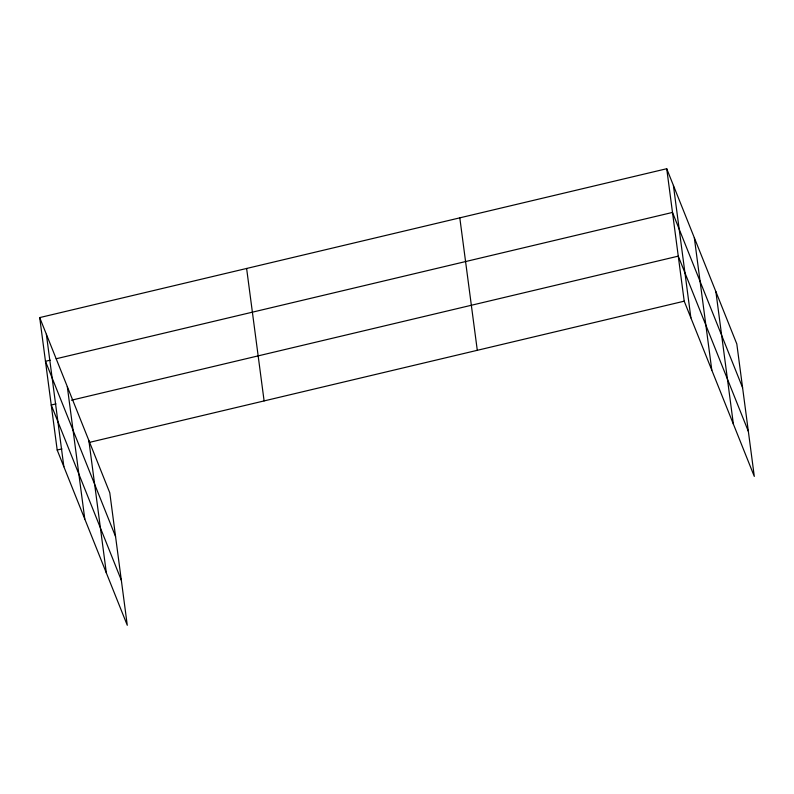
<?xml version="1.0" encoding="UTF-8"?>
<svg xmlns="http://www.w3.org/2000/svg" width="794" height="794" viewBox="0 0 794 794"><rect width="100%" height="100%" fill="white"/><g stroke="black" fill="none" stroke-linecap="round" stroke-linejoin="round"><path stroke-width="1.19" d="M39.7 317.59L109.79 492.816L127.278 625.275L57.188 450.039L39.7 317.59L666.722 168.725L736.812 343.961L754.3 476.41L684.21 301.184L666.722 168.725M50.23 360.168L45.466 361.3L115.557 536.526M56.176 358.759L672.498 212.435L742.579 387.671M55.997 403.878L51.243 405.009L121.333 580.235M71.46 400.206L678.265 256.144L748.355 431.38M57.188 450.039L61.942 448.908M89.295 442.417L684.21 301.184M715.88 291.636L733.378 424.095M694.323 237.734L711.811 370.183M673.401 185.409L690.889 317.868M459.805 217.854L477.293 350.303M246.616 268.461L264.104 400.92M88.859 440.501L106.346 572.95M67.301 386.589L84.789 519.048M46.37 334.274L63.857 466.723"/></g></svg>
